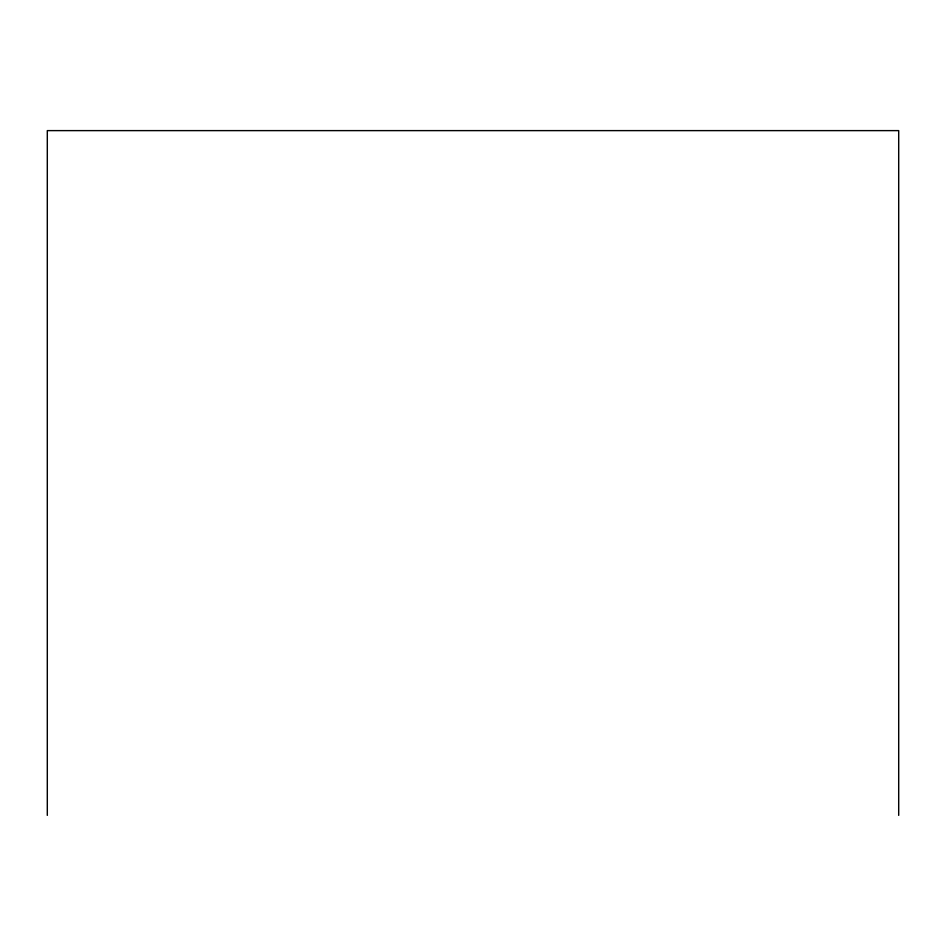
<?xml version="1.0" encoding="UTF-8"?>
<svg xmlns="http://www.w3.org/2000/svg" width="946" height="946" viewBox="0 0 946 946"><rect width="100%" height="100%" fill="white"/><g stroke="black" fill="none" stroke-linecap="round" stroke-linejoin="round"><path stroke-width="1.42" d="M898.7 815.381L898.7 130.619L47.3 130.619L47.3 815.381"/></g></svg>
